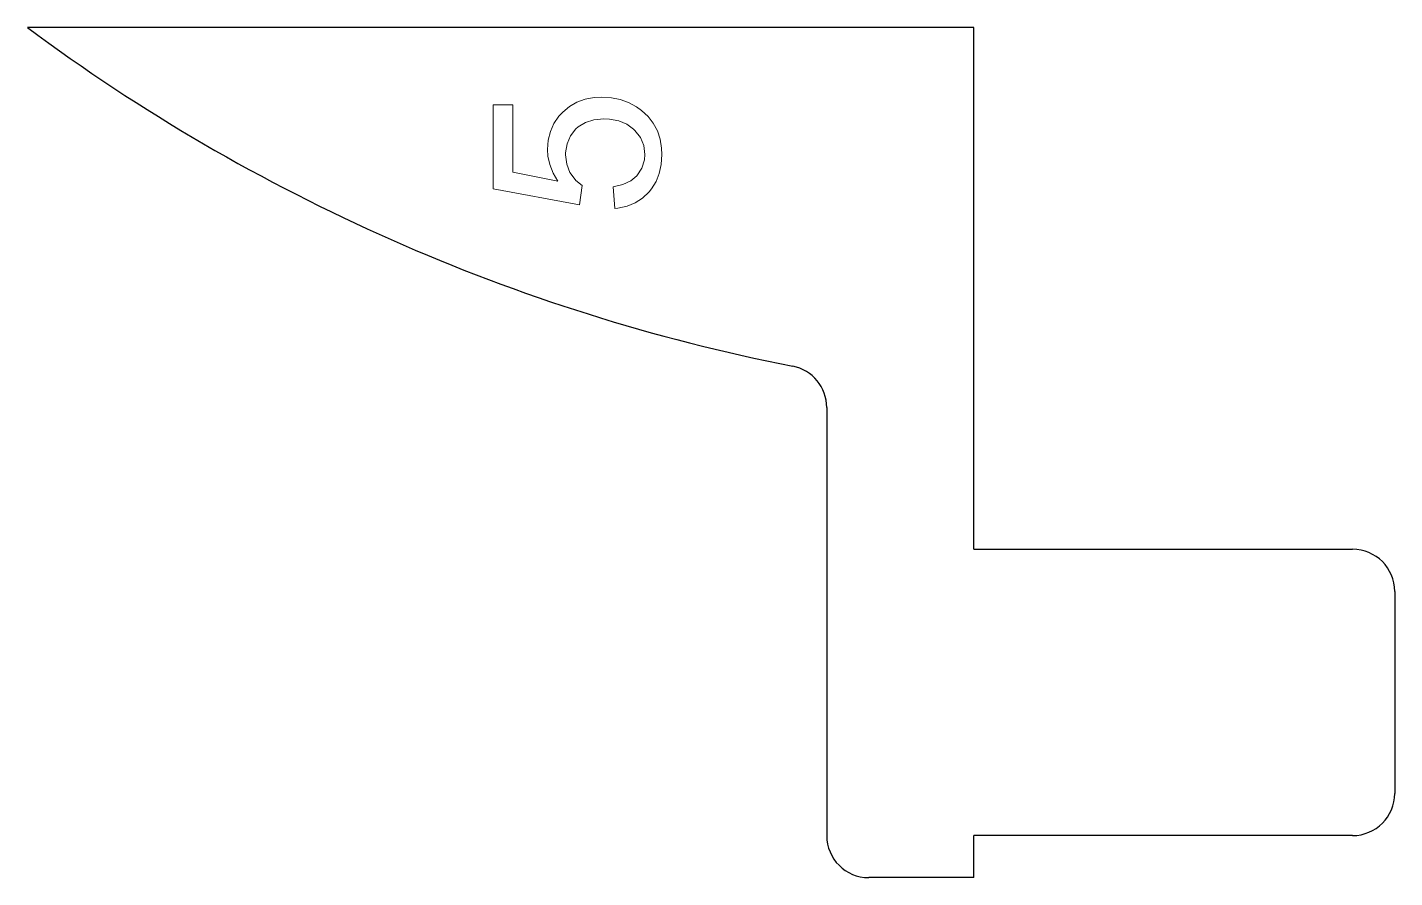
# Model space of a CAD drawing. Header units: inches. Extents: x -19.1 to 13.4, y 6.2 to 26.4.
import ezdxf

# ---------------------------------------------------------------- set-up
doc = ezdxf.new("R2010")
doc.units = ezdxf.units.IN
doc.header["$MEASUREMENT"] = 0

msp = doc.modelspace()

# ---------------------------------------------------------------- linework, layer by layer
for p, q in [((3.411, 26.353), (-19.089, 26.353)), ((3.411, 13.953), (3.411, 26.353)), ((-0.089, 17.323), (-0.089, 7.153)), ((3.411, 13.953), (12.411, 13.953)), ((13.411, 12.953), (13.411, 8.153)), ((12.411, 7.153), (3.411, 7.153)), ((3.411, 6.153), (3.411, 7.153)), ((3.411, 6.153), (0.911, 6.153))]:
    msp.add_line(p, q)
at = {"color": 7, "lineweight": 0, "true_color": 0xffffff}
msp.add_lwpolyline([(-7.552, 22.914), (-7.552, 24.509), (-8.02, 24.509), (-8.02, 22.521), (-5.967, 22.135), (-5.905, 22.596), (-6.056, 22.718), (-6.188, 22.895), (-6.192, 22.907), (-6.268, 23.104), (-6.294, 23.323), (-6.294, 23.372), (-6.261, 23.589), (-6.178, 23.779), (-6.051, 23.942), (-5.995, 23.991), (-5.823, 24.095), (-5.621, 24.156), (-5.388, 24.177), (-5.249, 24.17), (-5.03, 24.13), (-4.842, 24.05), (-4.68, 23.932), (-4.649, 23.904), (-4.517, 23.735), (-4.437, 23.544), (-4.412, 23.332), (-4.421, 23.205), (-4.482, 23.005), (-4.602, 22.829), (-4.746, 22.709), (-4.934, 22.62), (-5.167, 22.563), (-5.124, 22.048), (-5.051, 22.055), (-4.835, 22.104), (-4.64, 22.184), (-4.466, 22.297), (-4.313, 22.443), (-4.252, 22.518), (-4.143, 22.692), (-4.068, 22.885), (-4.023, 23.099), (-4.007, 23.332), (-4.014, 23.483), (-4.049, 23.699), (-4.115, 23.895), (-4.212, 24.076), (-4.336, 24.238), (-4.494, 24.382), (-4.614, 24.469), (-4.797, 24.57), (-4.995, 24.64), (-5.207, 24.683), (-5.433, 24.697), (-5.618, 24.688), (-5.83, 24.648), (-6.028, 24.575), (-6.204, 24.473), (-6.364, 24.337), (-6.454, 24.241), (-6.574, 24.069), (-6.658, 23.878), (-6.71, 23.674), (-6.729, 23.455), (-6.717, 23.297), (-6.672, 23.092), (-6.592, 22.892), (-6.477, 22.7)], close=True, dxfattribs=at)
for centre, radius, start, end in [((7.763, 62.461), 44.998, 233.3623, 258.9037), ((-1.089, 17.323), 1, 0, 78.9037), ((12.411, 12.953), 1, 0, 90), ((12.411, 8.153), 1, 270, 0), ((0.911, 7.153), 1, 180, 270)]:
    msp.add_arc(centre, radius, start, end)

doc.saveas('drawing.dxf')
